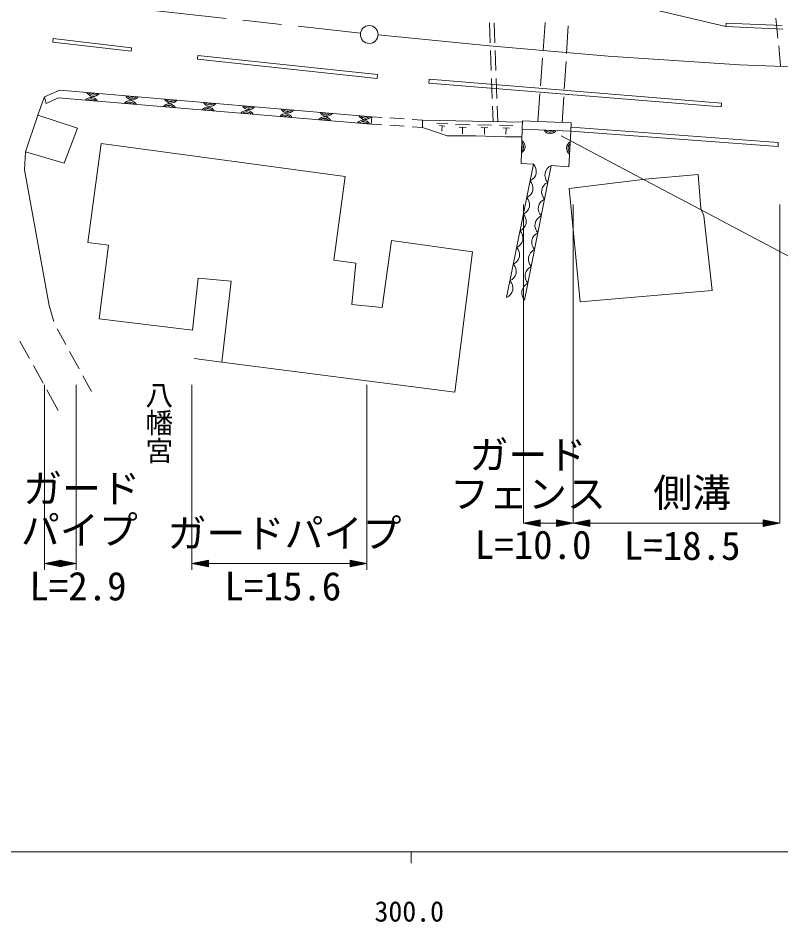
# Model space of a CAD drawing. Units: millimetres, scale not verified. Extents: x 40000 to 680000, y 20000 to 380000.
# Drawn here: x 332732 to 401204, y 198715 to 279871 of the extents above; entities that cross this region are included whole.
import ezdxf
from ezdxf.enums import TextEntityAlignment as Align

# ---------------------------------------------------------------- set-up
doc = ezdxf.new("R2010")
doc.units = ezdxf.units.MM
doc.header["$LTSCALE"] = 1000
doc.linetypes.add('CHAIN', pattern=[18.5, 12, -1.5, 3.5, -1.5])
for name, color, linetype, lineweight in [('M-BGD', 7, 'Continuous', 13), ('M-BMK', 2, 'CHAIN', 13), ('M-BMK-SRVR', 3, 'Continuous', 13), ('M-STR-HTXT', 7, 'Continuous', 13), ('M-STR-STR1', 1, 'Continuous', 13), ('M-STR-STRD', 7, 'Continuous', 13), ('M-TTL-BAND', 7, 'Continuous', 13)]:
    doc.layers.add(name, color=color, linetype=linetype, lineweight=lineweight)
doc.styles.add('@ＭＳ ゴシック', font='')
doc.styles.add('ＭＳ ゴシック', font='')
doc.styles.get('@ＭＳ ゴシック').set_extended_font_data('@MS Gothic')
doc.styles.get('ＭＳ ゴシック').set_extended_font_data('MS Gothic')

msp = doc.modelspace()

# ---------------------------------------------------------------- linework, layer by layer
at = {"layer": 'M-BGD'}
for p, q in [((382254, 282420), (396271, 279116)), ((375058, 279455), (375121, 277657)), ((375470, 279455), (375533, 277657)), ((396271, 279116), (396285, 279418)), ((396285, 279418), (401304, 279203)), ((400762, 279866), (400935, 278074)), ((396271, 279116), (401389, 278864)), ((375146, 276957), (375208, 275158)), ((375558, 276957), (375621, 275158)), ((401003, 277378), (401176, 275586)), ((375233, 274458), (375296, 272660)), ((375645, 274458), (375708, 272660)), ((335088, 272805), (334784, 271919)), ((336472, 273385), (335088, 272805)), ((335088, 272805), (335257, 272196)), ((335257, 272196), (336317, 272699)), ((364439, 270350), (336317, 272699)), ((336472, 273385), (364482, 271010)), ((334784, 271919), (334502, 271159)), ((375320, 271960), (375369, 270568)), ((375732, 271960), (375781, 270568)), ((334502, 271159), (333401, 267857)), ((338058, 269974), (334502, 271159)), ((364439, 270350), (364168, 270372)), ((364482, 271010), (364439, 270350)), ((364439, 270350), (365395, 270289)), ((364482, 271010), (365403, 270950)), ((366101, 270905), (367399, 270820)), ((368097, 270775), (369018, 270715)), ((378006, 270520), (369018, 270715)), ((369018, 270715), (369046, 270059)), ((370309, 270435), (371317, 270362)), ((372007, 270320), (373268, 270294)), ((373999, 270282), (375211, 270258)), ((378009, 270652), (377992, 269891)), ((378009, 270652), (382374, 270472)), ((382374, 270472), (382357, 269710)), ((336873, 266841), (338058, 269974)), ((366094, 270245), (367391, 270163)), ((368090, 270119), (369046, 270059)), ((369046, 270059), (370570, 269551)), ((370547, 270216), (371050, 270179)), ((370570, 269551), (371247, 269297)), ((370798, 270197), (370765, 269727)), ((372317, 270061), (372947, 270049)), ((372632, 270055), (372621, 269467)), ((374297, 270034), (374903, 270021)), ((374600, 270028), (374589, 269462)), ((375942, 270246), (377128, 270221)), ((376233, 270002), (376827, 269990)), ((376530, 269996), (376519, 269442)), ((377892, 266828), (377992, 269891)), ((377992, 269891), (382357, 269710)), ((382357, 269710), (382163, 266516)), ((400951, 268352), (382357, 269710)), ((382366, 270090), (400958, 268704)), ((371247, 269297), (373787, 269297)), ((373787, 269297), (376497, 269212)), ((376497, 269212), (377936, 269212)), ((400958, 268704), (400951, 268352)), ((333401, 267857), (333317, 266249)), ((333401, 267857), (336873, 266841)), ((338989, 259729), (340175, 268619)), ((340175, 268619), (362103, 265656)), ((333317, 266249), (335518, 254057)), ((376585, 254782), (378990, 266747)), ((378990, 266747), (377892, 266828)), ((380579, 266631), (378202, 254547)), ((382163, 266516), (380579, 266631)), ((362103, 265656), (361087, 258121)), ((382196, 264558), (389027, 265402)), ((389027, 265402), (393769, 265825)), ((393769, 265825), (394023, 262777)), ((383185, 254395), (382196, 264558)), ((394023, 262777), (394277, 262100)), ((394277, 262100), (395039, 255411)), ((340852, 259475), (338989, 259729)), ((365405, 253887), (366252, 259899)), ((366252, 259899), (373533, 258883)), ((340005, 252871), (340852, 259475)), ((361087, 258121), (363035, 257867)), ((373533, 258883), (371925, 246267)), ((363035, 257867), (362696, 254141)), ((348895, 256512), (348387, 251855)), ((351859, 256258), (348895, 256512)), ((351012, 248977), (351859, 256258)), ((395039, 255411), (383185, 254395)), ((335518, 254057), (335941, 252617)), ((362696, 254141), (365405, 253887)), ((348387, 251855), (340005, 252871)), ((336225, 251971), (337004, 250556)), ((332900, 250868), (333768, 249291)), ((337342, 249943), (338209, 248366)), ((351012, 248977), (348533, 249298)), ((334106, 248678), (334973, 247101)), ((371925, 246267), (351012, 248977)), ((338547, 247752), (339325, 246337)), ((335311, 246487), (336323, 244648))]:
    msp.add_line(p, q, dxfattribs=at)
for centre, radius, start, end in [((339297, 272095), 654, 28.00298, 142.44482), ((339491, 273484), 654, 207.93341, 322.37524), ((339491, 273484), 523, 217.74464, 312.56401), ((339491, 273484), 392, 239.6211, 290.68755), ((342978, 273189), 654, 207.93341, 322.37524), ((342978, 273189), 523, 217.74464, 312.56401), ((342978, 273189), 392, 239.6211, 290.68755), ((339297, 272095), 523, 37.81422, 132.63358), ((339297, 272095), 392, 59.69067, 110.75713), ((342784, 271804), 654, 28.00298, 142.44482), ((342784, 271804), 523, 37.81422, 132.63358), ((342784, 271804), 392, 59.69067, 110.75713), ((346272, 271512), 654, 28.00298, 142.44482), ((346466, 272893), 654, 207.93341, 322.37524), ((346272, 271512), 523, 37.81422, 132.63358), ((346466, 272893), 523, 217.74464, 312.56401), ((346272, 271512), 392, 59.69067, 110.75713), ((346466, 272893), 392, 239.6211, 290.68755), ((349760, 271221), 654, 28.00298, 142.44482), ((349953, 272597), 654, 207.93341, 322.37524), ((349953, 272597), 523, 217.74464, 312.56401), ((349953, 272597), 392, 239.6211, 290.68755), ((353441, 272302), 654, 207.93341, 322.37524), ((353441, 272302), 523, 217.74464, 312.56401), ((353441, 272302), 392, 239.6211, 290.68755), ((349760, 271221), 523, 37.81422, 132.63358), ((349760, 271221), 392, 59.69067, 110.75713), ((353248, 270929), 654, 28.00298, 142.44482), ((353248, 270929), 523, 37.81422, 132.63358), ((353248, 270929), 392, 59.69067, 110.75713), ((356736, 270638), 654, 28.00298, 142.44482), ((356928, 272006), 654, 207.93341, 322.37524), ((356736, 270638), 523, 37.81422, 132.63358), ((356928, 272006), 523, 217.74464, 312.56401), ((356928, 272006), 392, 239.6211, 290.68755), ((360416, 271710), 654, 207.93341, 322.37524), ((360416, 271710), 523, 217.74464, 312.56401), ((360416, 271710), 392, 239.6211, 290.68755), ((363903, 271415), 654, 207.93341, 322.37524), ((363903, 271415), 523, 217.74464, 312.56401), ((363903, 271415), 392, 239.6211, 290.68755), ((356736, 270638), 392, 59.69067, 110.75713), ((360224, 270347), 654, 28.00298, 142.44482), ((360224, 270347), 523, 37.81422, 132.63358), ((360224, 270347), 392, 59.69067, 110.75713), ((363712, 270055), 654, 28.00298, 142.44482), ((363712, 270055), 523, 37.81422, 132.63358), ((363712, 270055), 392, 59.69067, 110.75713), ((380505, 270141), 654, 210.41161, 324.85345), ((380505, 270141), 523, 220.22285, 315.04221), ((380505, 270141), 392, 242.0993, 293.16576), ((377587, 268338), 654, 300.90555, 55.34739), ((377587, 268338), 523, 310.71679, 45.53615), ((382620, 268192), 654, 119.30069, 233.74252), ((377587, 268338), 392, 332.59324, 23.65969), ((382620, 268192), 523, 129.11192, 223.93129), ((382620, 268192), 392, 150.98838, 202.05483), ((378323, 266103), 927, 293.29028, 43.979), ((380961, 265772), 941, 113.95037, 223.78697), ((378023, 264608), 927, 293.29028, 43.979), ((380664, 264261), 941, 113.95037, 223.78697), ((377722, 263112), 927, 293.29028, 43.979), ((380367, 262751), 941, 113.95037, 223.78697), ((377421, 261616), 927, 293.29028, 43.979), ((380069, 261240), 941, 113.95037, 223.78697), ((377121, 260121), 927, 293.29028, 43.979), ((379772, 259730), 941, 113.95037, 223.78697), ((376820, 258625), 927, 293.29028, 43.979), ((379475, 258219), 941, 113.95037, 223.78697), ((376519, 257129), 927, 293.29028, 43.979), ((379178, 256709), 941, 113.95037, 223.78697), ((376219, 255634), 927, 293.29028, 43.979), ((378881, 255198), 941, 113.95037, 223.78697)]:
    msp.add_arc(centre, radius, start, end, dxfattribs=at)
at = {"layer": 'M-BMK'}
for p, q in [((265923, 289212), (363463, 278525)), ((365052, 278377), (375039, 277371)), ((375039, 277371), (385711, 276452)), ((385711, 276452), (397485, 275675)), ((397485, 275675), (416876, 274892))]:
    msp.add_line(p, q, dxfattribs=at)
at = {"layer": 'M-BMK-SRVR'}
msp.add_circle((364253, 278398), 800, dxfattribs=at)
at = {"layer": 'M-STR-HTXT'}
for p, q in [((412668, 252801), (381466, 269288)), ((378105, 263122), (378105, 234531)), ((382562, 263122), (382562, 234531)), ((401108, 263122), (401108, 234531)), ((335088, 230316), (335088, 246934)), ((337952, 230316), (337952, 246934)), ((348315, 230316), (348315, 246934)), ((364042, 230316), (364042, 246934)), ((378105, 234531), (379605, 234831)), ((379605, 234591), (378405, 234591)), ((378705, 234651), (379605, 234651)), ((379605, 234711), (379005, 234711)), ((379305, 234771), (379605, 234771)), ((379605, 234231), (379605, 234831)), ((382562, 234531), (381062, 234831)), ((381062, 234831), (381062, 234231)), ((381362, 234771), (381062, 234771)), ((381062, 234711), (381662, 234711)), ((381962, 234651), (381062, 234651)), ((381062, 234591), (382262, 234591)), ((382562, 234531), (384062, 234831)), ((384062, 234591), (382862, 234591)), ((383162, 234651), (384062, 234651)), ((384062, 234711), (383462, 234711)), ((383762, 234771), (384062, 234771)), ((384062, 234231), (384062, 234831)), ((401108, 234531), (399608, 234831)), ((399608, 234831), (399608, 234231)), ((399908, 234771), (399608, 234771)), ((399608, 234711), (400208, 234711)), ((400508, 234651), (399608, 234651)), ((399608, 234591), (400808, 234591)), ((378105, 234531), (379605, 234231)), ((378105, 234531), (379605, 234531)), ((379605, 234471), (378405, 234471)), ((378705, 234411), (379605, 234411)), ((379605, 234351), (379005, 234351)), ((379305, 234291), (379605, 234291)), ((381062, 234531), (379605, 234531)), ((382562, 234531), (381062, 234231)), ((382562, 234531), (381062, 234531)), ((381062, 234471), (382262, 234471)), ((381962, 234411), (381062, 234411)), ((381062, 234351), (381662, 234351)), ((381362, 234291), (381062, 234291)), ((382562, 234531), (384062, 234231)), ((382562, 234531), (384062, 234531)), ((384062, 234471), (382862, 234471)), ((383162, 234411), (384062, 234411)), ((384062, 234351), (383462, 234351)), ((383762, 234291), (384062, 234291)), ((399608, 234531), (384062, 234531)), ((401108, 234531), (399608, 234231)), ((401108, 234531), (399608, 234531)), ((399608, 234471), (400808, 234471)), ((400508, 234411), (399608, 234411)), ((399608, 234351), (400208, 234351)), ((399908, 234291), (399608, 234291)), ((335088, 230895), (336588, 231195)), ((335088, 230895), (337952, 230895)), ((335088, 230895), (336588, 230595)), ((335088, 230895), (336588, 230895)), ((336588, 230955), (335388, 230955)), ((336588, 230835), (335388, 230835)), ((335688, 231015), (336588, 231015)), ((335688, 230775), (336588, 230775)), ((336588, 231075), (335988, 231075)), ((336588, 230715), (335988, 230715)), ((336288, 231135), (336588, 231135)), ((336288, 230655), (336588, 230655)), ((337952, 230895), (336452, 231195)), ((336452, 231195), (336452, 230595)), ((336752, 231135), (336452, 231135)), ((336452, 231075), (337052, 231075)), ((337352, 231015), (336452, 231015)), ((336452, 230955), (337652, 230955)), ((337952, 230895), (336452, 230595)), ((337952, 230895), (336452, 230895)), ((336452, 230835), (337652, 230835)), ((337352, 230775), (336452, 230775)), ((336452, 230715), (337052, 230715)), ((336752, 230655), (336452, 230655)), ((336588, 230595), (336588, 231195)), ((348315, 230895), (349815, 231195)), ((348315, 230895), (364042, 230895)), ((348315, 230895), (349815, 230595)), ((348315, 230895), (349815, 230895)), ((349815, 230955), (348615, 230955)), ((349815, 230835), (348615, 230835)), ((348915, 231015), (349815, 231015)), ((348915, 230775), (349815, 230775)), ((349815, 231075), (349215, 231075)), ((349815, 230715), (349215, 230715)), ((349515, 231135), (349815, 231135)), ((349515, 230655), (349815, 230655)), ((349815, 230595), (349815, 231195)), ((364042, 230895), (362542, 231195)), ((362542, 231195), (362542, 230595)), ((362842, 231135), (362542, 231135)), ((362542, 231075), (363142, 231075)), ((363442, 231015), (362542, 231015)), ((362542, 230955), (363742, 230955)), ((364042, 230895), (362542, 230595)), ((364042, 230895), (362542, 230895)), ((362542, 230835), (363742, 230835)), ((363442, 230775), (362542, 230775)), ((362542, 230715), (363142, 230715)), ((362842, 230655), (362542, 230655))]:
    msp.add_line(p, q, dxfattribs=at)
at = {"layer": 'M-STR-STR1'}
for p, q in [((380041, 279462), (379856, 276969)), ((382114, 279178), (381957, 276683)), ((379805, 276271), (379620, 273778)), ((381913, 275984), (381757, 273489)), ((379568, 273080), (379384, 270595)), ((381713, 272790), (381569, 270505))]:
    msp.add_line(p, q, dxfattribs=at)
at = {"layer": 'M-STR-STRD'}
for p, q in [((335894, 278032), (335859, 277698)), ((335859, 277698), (342881, 276899)), ((342905, 277204), (335894, 278032)), ((342881, 276899), (342905, 277204)), ((348878, 276521), (348850, 276167)), ((348850, 276167), (364968, 274439)), ((365000, 274819), (348878, 276521)), ((364968, 274439), (365000, 274819)), ((369628, 274385), (369600, 274029)), ((395861, 272229), (369628, 274385)), ((369600, 274029), (395851, 271900)), ((395851, 271900), (395861, 272229))]:
    msp.add_line(p, q, dxfattribs=at)
at = {"layer": 'M-TTL-BAND'}
for p, q in [((40000, 205000), (579000, 205000)), ((368000, 205000), (368000, 204000))]:
    msp.add_line(p, q, dxfattribs=at)

# ---------------------------------------------------------------- texts
at = {"layer": 'M-BGD', "style": '@ＭＳ ゴシック'}
msp.add_text('八幡宮', height=1833, rotation=270, dxfattribs=at).set_placement((345381, 243548), align=Align.MIDDLE_CENTER)
at = {"layer": 'M-STR-HTXT', "style": 'ＭＳ ゴシック'}
for s, p in [('ガード', (378499, 238603)), ('フェンス', (378499, 235103))]:
    msp.add_text(s, height=2566, dxfattribs=at).set_placement(p, align=Align.BOTTOM_CENTER)
for s, p in [('ガード', (333189, 235579)), ('側溝', (389741, 235201)), ('パイプ', (332976, 231845)), ('ガードパイプ', (346144, 231565))]:
    msp.add_text(s, height=2566, dxfattribs=at).set_placement(p, align=Align.BOTTOM_LEFT)
for s, p in [('L=10.0', (373723, 230544)), ('L=18.5', (387097, 230463)), ('L=2.9', (333741, 226827)), ('L=15.6', (351262, 226827))]:
    msp.add_text(s, height=2566, rotation=359.903, dxfattribs=at).set_placement(p, align=Align.BOTTOM_LEFT)
at = {"layer": 'M-TTL-BAND', "style": 'ＭＳ ゴシック'}
msp.add_text('300.0', height=1833, dxfattribs=at).set_placement((367844, 198195), align=Align.BOTTOM_CENTER)

doc.saveas('drawing.dxf')
